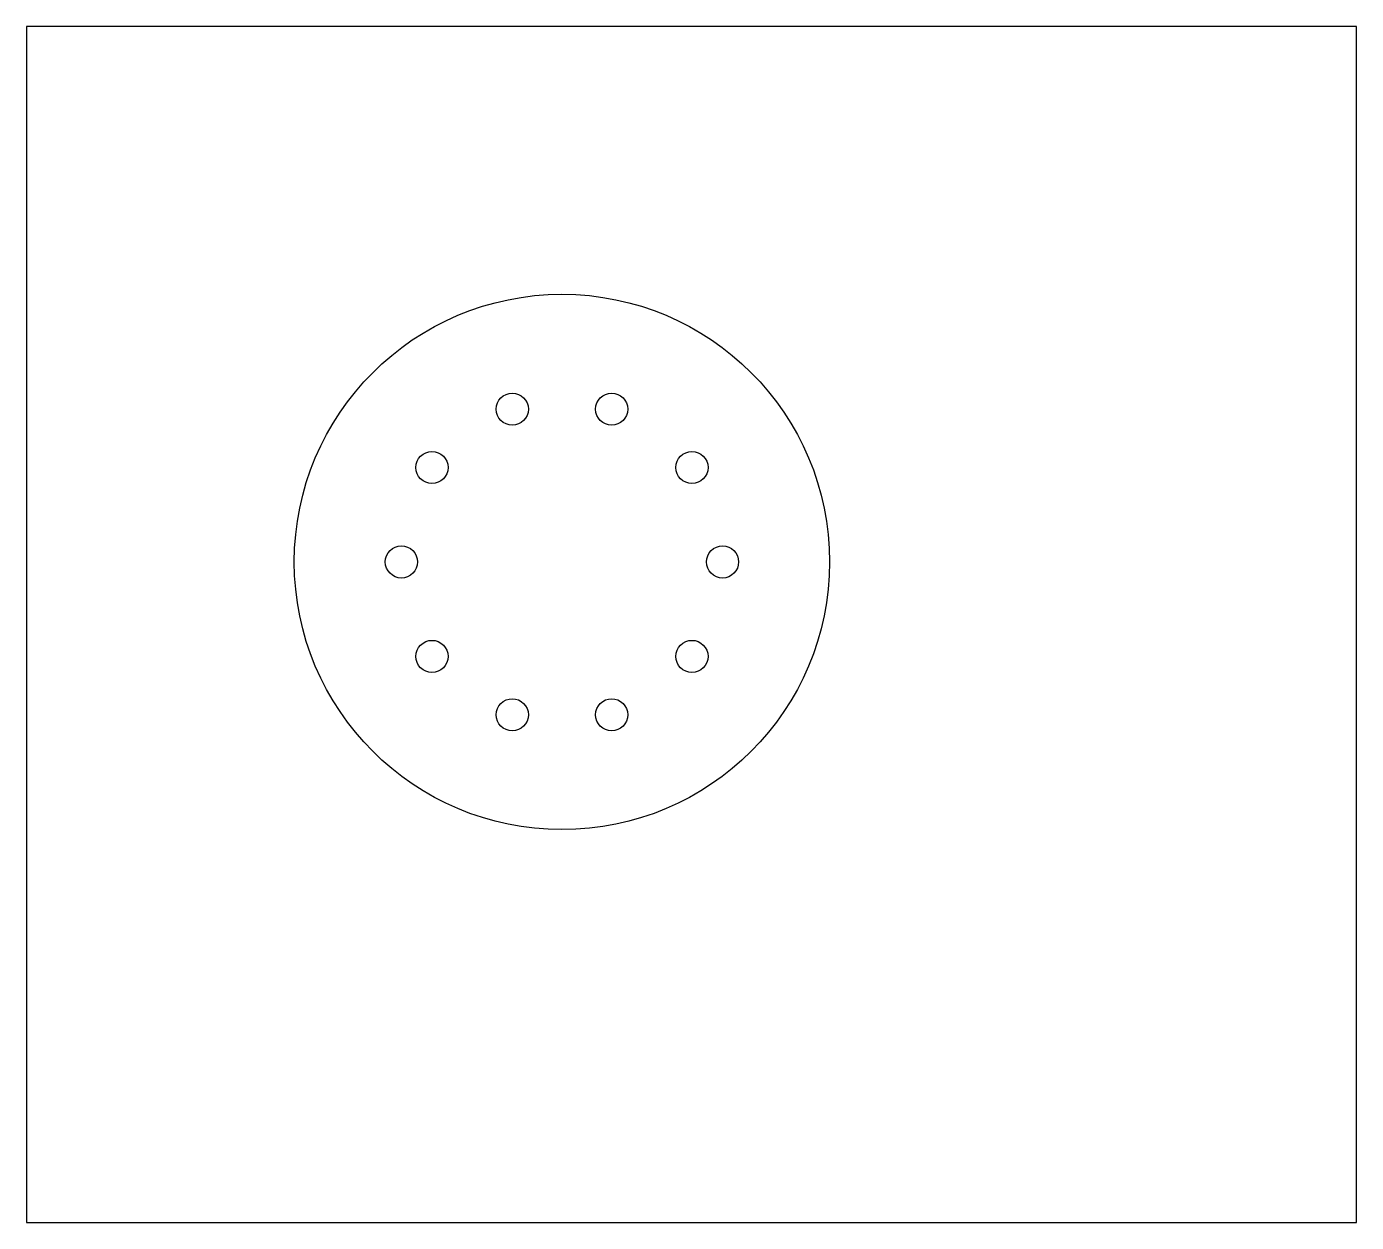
# Model space of a CAD drawing. Header units: millimetres. Extents: x 0 to 124, y -112 to 0.
import ezdxf

# ---------------------------------------------------------------- set-up
doc = ezdxf.new("R2010")
doc.units = ezdxf.units.MM
doc.layers.get('0').update_dxf_attribs({"linetype": 'CONTINUOUS'})

msp = doc.modelspace()

# ---------------------------------------------------------------- linework, layer by layer
msp.add_lwpolyline([(124.19, 0), (0, 0), (0, -111.68), (124.19, -111.68)], close=True)
for centre, radius in [((50, -50), 25), ((45.36, -35.73), 1.5), ((54.64, -35.73), 1.5), ((37.86, -41.18), 1.5), ((62.14, -41.18), 1.5), ((35, -50), 1.5), ((65, -50), 1.5), ((37.86, -58.82), 1.5), ((62.14, -58.82), 1.5), ((45.36, -64.27), 1.5), ((54.64, -64.27), 1.5)]:
    msp.add_circle(centre, radius)

doc.saveas('drawing.dxf')
